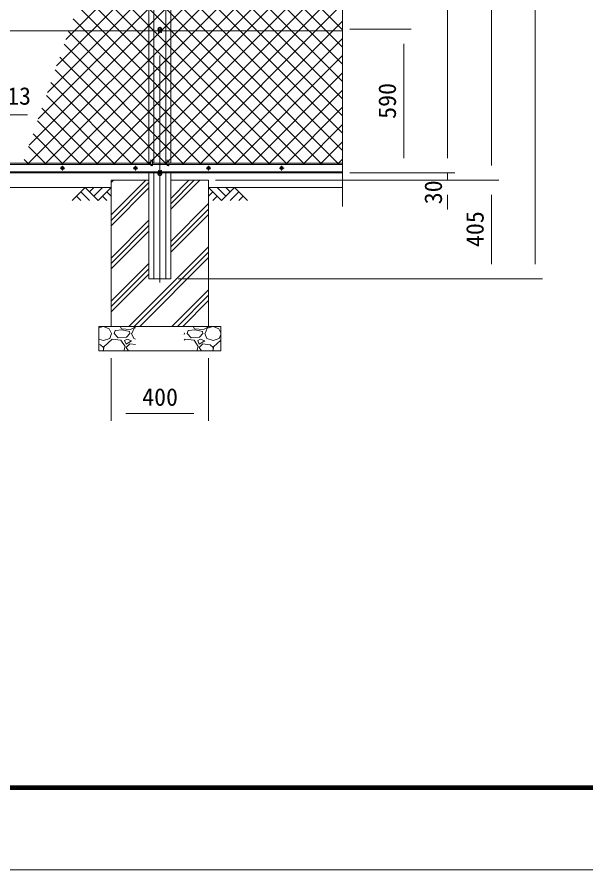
# Model space of a CAD drawing. Units: millimetres, scale not verified. Extents: x -6300 to 6300, y -4455 to 4455.
# Drawn here: x -3164 to -828, y -4455 to -956 of the extents above; entities that cross this region are included whole.
import ezdxf
from ezdxf.enums import TextEntityAlignment as Align

# ---------------------------------------------------------------- set-up
doc = ezdxf.new("R2010")
doc.units = ezdxf.units.MM
doc.header["$LTSCALE"] = 30
doc.linetypes.add('USER1', pattern=[50.8, 31.75, -6.35, 6.35, -6.35])
for name, color, linetype, lineweight in [('0-0_D-STR3', 3, 'Continuous', 13), ('0-1_D-STR1', 1, 'Continuous', 18), ('0-2_D-BMK', 2, 'USER1', 13), ('0-3_D-STR2', 7, 'Continuous', 9), ('0-4_D-STR-DIM', 7, 'Continuous', 9), ('0-7_D-STR-TXT', 7, 'Continuous', 9), ('0-8_D-BGD', 7, 'Continuous', 9), ('0-9_D-STR4', 7, 'Continuous', 9), ('0-A_D-DCR-HCH', 7, 'Continuous', 9), ('0-B_D-TTL', 7, 'Continuous', 9)]:
    doc.layers.add(name, color=color, linetype=linetype, lineweight=lineweight)
doc.styles.add('ＭＳ ゴシック', font='')
doc.styles.get('ＭＳ ゴシック').set_extended_font_data('MS Gothic')

msp = doc.modelspace()

# ---------------------------------------------------------------- linework, layer by layer
at = {"layer": '0-0_D-STR3'}
for p, q in [((-1827.46, -1011.75), (-5327.46, -1011.75)), ((-2577.46, -997.5), (-2583.96, -1001.25)), ((-2583.96, -1001.25), (-2583.96, -1008.75)), ((-2583.96, -1008.75), (-2577.46, -1012.51)), ((-2583.71, -1008.9), (-2583.71, -1019)), ((-2581.71, -1010.05), (-2581.71, -1019)), ((-2570.96, -1001.25), (-2577.46, -997.5)), ((-2577.46, -1012.51), (-2570.96, -1008.75)), ((-2573.21, -1010.05), (-2573.21, -1019)), ((-2571.21, -1008.9), (-2571.21, -1019)), ((-2570.96, -1008.75), (-2570.96, -1001.25)), ((-2583.71, -1019), (-2581.71, -1019)), ((-2573.21, -1019), (-2571.21, -1019)), ((-1827.46, -1560), (-4540.84, -1560)), ((-2583.71, -1590), (-4571.21, -1590)), ((-2577.46, -1591.99), (-2583.96, -1595.75)), ((-2583.96, -1595.75), (-2583.96, -1603.25)), ((-2583.96, -1603.25), (-2577.46, -1607.01)), ((-2583.71, -1595.6), (-2583.71, -1585.5)), ((-2583.71, -1585.5), (-2581.71, -1585.5)), ((-2581.71, -1594.45), (-2581.71, -1585.5)), ((-2573.21, -1590), (-2581.71, -1590)), ((-2570.96, -1595.75), (-2577.46, -1591.99)), ((-2577.46, -1607.01), (-2570.96, -1603.25)), ((-2573.21, -1594.45), (-2573.21, -1585.5)), ((-2573.21, -1585.5), (-2571.21, -1585.5)), ((-2571.21, -1595.6), (-2571.21, -1585.5)), ((-1827.46, -1590), (-2571.21, -1590)), ((-2570.96, -1603.25), (-2570.96, -1595.75))]:
    msp.add_line(p, q, dxfattribs=at)
for points in [[(-2977.46, -1569.25), (-2982.44, -1572.13), (-2982.44, -1577.88), (-2977.46, -1580.75), (-2972.48, -1577.88), (-2972.48, -1572.13)], [(-2677.46, -1569.25), (-2682.44, -1572.13), (-2682.44, -1577.88), (-2677.46, -1580.75), (-2672.48, -1577.88), (-2672.48, -1572.13)], [(-2377.46, -1569.25), (-2382.44, -1572.13), (-2382.44, -1577.88), (-2377.46, -1580.75), (-2372.48, -1577.88), (-2372.48, -1572.13)], [(-2077.46, -1569.25), (-2082.44, -1572.13), (-2082.44, -1577.88), (-2077.46, -1580.75), (-2072.48, -1577.88), (-2072.48, -1572.13)]]:
    msp.add_lwpolyline(points, close=True, dxfattribs=at)
for centre, radius in [((-2577.46, -1005), 6.25), ((-2977.46, -1575), 6.5), ((-2977.46, -1575), 4.98), ((-2677.46, -1575), 6.5), ((-2677.46, -1575), 4.98), ((-2377.46, -1575), 6.5), ((-2377.46, -1575), 4.98), ((-2077.46, -1575), 6.5), ((-2077.46, -1575), 4.98), ((-2577.46, -1599.5), 6.25)]:
    msp.add_circle(centre, radius, dxfattribs=at)
at = {"layer": '0-1_D-STR1'}
for p, q in [((-2622.46, -1555), (-2622.46, 1865)), ((-2602.46, -1555), (-2602.46, 1865)), ((-2552.46, -1555), (-2552.46, 1865)), ((-2532.46, -1555), (-2532.46, 1865)), ((-4540.67, -1555), (-2614.25, -1555)), ((-2613.96, -1563.38), (-2614.71, -1541.88)), ((-2607.96, -1563.38), (-2607.21, -1541.88)), ((-2607.67, -1555), (-2547.25, -1555)), ((-2546.96, -1563.38), (-2547.71, -1541.88)), ((-2540.96, -1563.38), (-2540.21, -1541.88)), ((-2540.67, -1555), (-1827.46, -1555)), ((-1827.46, -1592), (-5327.46, -1592)), ((-2583.71, -1595), (-4571.21, -1595)), ((-2622.46, -2030), (-2622.46, -1595)), ((-2602.46, -2030), (-2602.46, -1595)), ((-1827.46, -1595), (-2571.21, -1595)), ((-2552.46, -2030), (-2552.46, -1595)), ((-2532.46, -2030), (-2532.46, -1595)), ((-2622.46, -2030), (-2532.46, -2030))]:
    msp.add_line(p, q, dxfattribs=at)
for centre in [(-2610.96, -1562.13), (-2543.96, -1562.13)]:
    msp.add_arc(centre, 3.25, 202.61986, 337.38014, dxfattribs=at)
at = {"layer": '0-2_D-BMK'}
for p, q in [((-2577.46, 1935), (-2577.46, -2045)), ((-2567.46, -1005), (-2587.46, -1005)), ((-2977.46, -1565.33), (-2977.46, -1584.67)), ((-2677.46, -1565.33), (-2677.46, -1584.67)), ((-2377.46, -1565.33), (-2377.46, -1584.67)), ((-2077.46, -1565.33), (-2077.46, -1584.67)), ((-2967.79, -1575), (-2987.13, -1575)), ((-2667.79, -1575), (-2687.13, -1575)), ((-2567.46, -1599.5), (-2587.46, -1599.5)), ((-2367.79, -1575), (-2387.13, -1575)), ((-2067.79, -1575), (-2087.13, -1575))]:
    msp.add_line(p, q, dxfattribs=at)
at = {"layer": '0-3_D-STR2'}
for p, q in [((-2963.37, -1047.66), (-1827.46, 88.25)), ((-3001.11, -1156.11), (-1827.46, 17.54)), ((-3038.84, -1264.55), (-1827.46, -53.17)), ((-3076.58, -1373), (-1827.46, -123.88)), ((-3114.31, -1481.44), (-1827.46, -194.59)), ((-1827.46, -1007.94), (-2659.89, -175.51)), ((-1827.46, -1078.65), (-2678.15, -227.97)), ((-3122.16, -1560), (-1827.46, -265.3)), ((-1827.46, -1149.36), (-2696.4, -280.42)), ((-3051.45, -1560), (-1827.46, -336.02)), ((-1827.46, -1220.07), (-2714.65, -332.88)), ((-2980.74, -1560), (-1827.46, -406.73)), ((-1827.46, -1290.79), (-2732.91, -385.34)), ((-1827.46, -1361.5), (-2751.16, -437.8)), ((-2910.03, -1560), (-1827.46, -477.44)), ((-1827.46, -1432.21), (-2769.41, -490.25)), ((-2839.31, -1560), (-1827.46, -548.15)), ((-1827.46, -1502.92), (-2787.67, -542.71)), ((-1841.09, -1560), (-2805.92, -595.17)), ((-2768.6, -1560), (-1827.46, -618.86)), ((-1911.8, -1560), (-2824.17, -647.63)), ((-2697.89, -1560), (-1827.46, -689.57)), ((-1982.51, -1560), (-2842.43, -700.08)), ((-2053.22, -1560), (-2860.68, -752.54)), ((-2627.18, -1560), (-1827.46, -760.28)), ((-2123.93, -1560), (-2878.93, -805)), ((-2556.47, -1560), (-1827.46, -830.99)), ((-2194.64, -1560), (-2897.19, -857.46)), ((-2485.76, -1560), (-1827.46, -901.7)), ((-2265.35, -1560), (-2915.44, -909.91)), ((-2336.06, -1560), (-2933.69, -962.37)), ((-2415.05, -1560), (-1827.46, -972.41)), ((-2406.77, -1560), (-2951.95, -1014.83)), ((-2344.34, -1560), (-1827.46, -1043.12)), ((-2477.49, -1560), (-2970.2, -1067.29)), ((-2548.2, -1560), (-2988.45, -1119.74)), ((-2273.63, -1560), (-1827.46, -1113.83)), ((-2618.91, -1560), (-3006.71, -1172.2)), ((-2202.92, -1560), (-1827.46, -1184.54)), ((-2689.62, -1560), (-3024.96, -1224.66)), ((-2132.21, -1560), (-1827.46, -1255.25)), ((-2760.33, -1560), (-3043.21, -1277.12)), ((-2831.04, -1560), (-3061.47, -1329.57)), ((-2061.5, -1560), (-1827.46, -1325.96)), ((-2901.75, -1560), (-3079.72, -1382.03)), ((-1990.79, -1560), (-1827.46, -1396.68)), ((-2972.46, -1560), (-3097.97, -1434.49)), ((-1920.08, -1560), (-1827.46, -1467.39)), ((-3043.17, -1560), (-3116.23, -1486.95)), ((-3113.88, -1560), (-3134.48, -1539.4)), ((-1849.37, -1560), (-1827.46, -1538.1))]:
    msp.add_line(p, q, dxfattribs=at)
at = {"layer": '0-4_D-STR-DIM'}
for p, q in [((-1036.41, -1970), (-1036.41, 1860)), ((-1396.41, 1845), (-1396.41, -1535)), ((-1216.41, 1845), (-1216.41, -1565)), ((-1827.46, -682.08), (-1827.46, -1732.31)), ((-1797.46, -1005), (-1546.41, -1005)), ((-1797.46, -1005), (-1546.41, -1005)), ((-1576.41, -1535), (-1576.41, -1065)), ((-1396.41, -1535), (-1396.41, -1475)), ((-1797.46, -1595), (-1546.41, -1595)), ((-1797.46, -1595), (-1366.41, -1595)), ((-1797.46, -1595), (-1366.41, -1595)), ((-1396.41, -1595), (-1396.41, -1625)), ((-2349.69, -1625), (-1186.41, -1625)), ((-2347.46, -1625), (-1366.41, -1625)), ((-2347.46, -1625), (-1186.41, -1625)), ((-1396.41, -1685), (-1396.41, -1745)), ((-1216.41, -1685), (-1216.41, -1970)), ((-2502.46, -2030), (-1186.41, -2030)), ((-2502.46, -2030), (-1006.41, -2030)), ((-2777.46, -2355), (-2777.46, -2612.32)), ((-2377.46, -2355), (-2377.46, -2612.32)), ((-2717.46, -2582.32), (-2437.46, -2582.32))]:
    msp.add_line(p, q, dxfattribs=at)
at = {"layer": '0-7_D-STR-TXT'}
msp.add_lwpolyline([(-3120.93, -1357.35), (-4165.46, -1357.35), (-4231.76, -1575.21)], dxfattribs=at)
at = {"layer": '0-8_D-BGD'}
for p, q in [((-2777.46, -1655), (-4377.46, -1655)), ((-2377.46, -1655), (-1827.46, -1655))]:
    msp.add_line(p, q, dxfattribs=at)
at = {"layer": '0-9_D-STR4'}
for p, q in [((-2777.46, -1625), (-2777.46, -2225)), ((-2622.46, -1625), (-2777.46, -1625)), ((-2377.46, -1625), (-2532.46, -1625)), ((-2377.46, -1625), (-2377.46, -2225)), ((-2327.46, -2225), (-2827.46, -2225)), ((-2827.46, -2225), (-2827.46, -2325)), ((-2327.46, -2225), (-2327.46, -2325)), ((-2827.46, -2325), (-2327.46, -2325))]:
    msp.add_line(p, q, dxfattribs=at)
at = {"layer": '0-A_D-DCR-HCH'}
for p, q in [((-2777.46, -1635.01), (-2767.45, -1625)), ((-2777.46, -1767.59), (-2634.87, -1625)), ((-2777.46, -1789.69), (-2622.46, -1634.69)), ((-2532.46, -1743.56), (-2413.9, -1625)), ((-2532.46, -1721.46), (-2436, -1625)), ((-2532.46, -1699.37), (-2458.09, -1625)), ((-2883.89, -1655), (-2937.1, -1708.21)), ((-2901.62, -1672.74), (-2865.99, -1708.21)), ((-2883.89, -1655), (-2830.67, -1708.21)), ((-2866.15, -1672.74), (-2848.41, -1655)), ((-2848.41, -1690.47), (-2812.94, -1655)), ((-2830.67, -1708.21), (-2777.46, -1655)), ((-2795.2, -1672.74), (-2777.46, -1690.39)), ((-2777.46, -1811.78), (-2622.46, -1656.78)), ((-2324.25, -1708.21), (-2377.46, -1655)), ((-2359.72, -1672.74), (-2377.46, -1690.39)), ((-2306.51, -1690.47), (-2341.99, -1655)), ((-2271.04, -1655), (-2324.25, -1708.21)), ((-2288.68, -1672.83), (-2306.51, -1655)), ((-2253.3, -1672.74), (-2288.94, -1708.21)), ((-2271.04, -1655), (-2217.83, -1708.21)), ((-2919.36, -1690.47), (-2901.54, -1708.21)), ((-2812.94, -1690.47), (-2795.12, -1708.21)), ((-2341.99, -1690.47), (-2359.81, -1708.21)), ((-2235.56, -1690.47), (-2253.38, -1708.21)), ((-2532.46, -1876.14), (-2377.46, -1721.14)), ((-2532.46, -1898.24), (-2377.46, -1743.24)), ((-2532.46, -1920.34), (-2377.46, -1765.34)), ((-2777.46, -1944.37), (-2622.46, -1789.37)), ((-2777.46, -1966.46), (-2622.46, -1811.46)), ((-2777.46, -1988.56), (-2622.46, -1833.56)), ((-2704.54, -2225), (-2377.46, -1897.92)), ((-2682.44, -2225), (-2377.46, -1920.02)), ((-2660.35, -2225), (-2377.46, -1942.11)), ((-2777.46, -2121.14), (-2622.46, -1966.14)), ((-2777.46, -2143.24), (-2622.46, -1988.24)), ((-2777.46, -2165.34), (-2622.46, -2010.34)), ((-2527.76, -2225), (-2377.46, -2074.7)), ((-2505.67, -2225), (-2377.46, -2096.79)), ((-2483.57, -2225), (-2377.46, -2118.89)), ((-2824.65, -2225), (-2827.46, -2226.47)), ((-2827.46, -2231), (-2808.99, -2225.23)), ((-2808.99, -2225.23), (-2784.99, -2234.23)), ((-2784.99, -2234.23), (-2775.99, -2253.73)), ((-2732.49, -2238.73), (-2760.99, -2241.73)), ((-2735.49, -2234.23), (-2740.87, -2225)), ((-2697.99, -2237.23), (-2735.49, -2234.23)), ((-2702.49, -2246.23), (-2732.49, -2238.73)), ((-2677.46, -2226.47), (-2697.99, -2237.23)), ((-2691.99, -2253.73), (-2682.99, -2232.73)), ((-2682.99, -2232.73), (-2677.46, -2231)), ((-2432.49, -2238.73), (-2460.99, -2241.73)), ((-2435.49, -2234.23), (-2440.87, -2225)), ((-2397.99, -2237.23), (-2435.49, -2234.23)), ((-2402.49, -2246.23), (-2432.49, -2238.73)), ((-2374.65, -2225), (-2397.99, -2237.23)), ((-2391.99, -2253.73), (-2382.99, -2232.73)), ((-2382.99, -2232.73), (-2358.99, -2225.23)), ((-2358.99, -2225.23), (-2334.99, -2234.23)), ((-2334.99, -2234.23), (-2327.46, -2250.54)), ((-2783.49, -2274.73), (-2775.99, -2253.73)), ((-2765.49, -2253.73), (-2760.99, -2241.73)), ((-2748.99, -2271.73), (-2765.49, -2253.73)), ((-2714.49, -2268.73), (-2748.99, -2271.73)), ((-2700.99, -2253.73), (-2714.49, -2268.73)), ((-2700.99, -2253.73), (-2702.49, -2246.23)), ((-2693.49, -2253.73), (-2684.49, -2274.73)), ((-2477.46, -2250.54), (-2475.99, -2253.73)), ((-2477.46, -2257.85), (-2475.99, -2253.73)), ((-2465.49, -2253.73), (-2460.99, -2241.73)), ((-2448.99, -2271.73), (-2465.49, -2253.73)), ((-2414.49, -2268.73), (-2448.99, -2271.73)), ((-2400.99, -2253.73), (-2414.49, -2268.73)), ((-2400.99, -2253.73), (-2402.49, -2246.23)), ((-2393.49, -2253.73), (-2384.49, -2274.73)), ((-2333.49, -2274.73), (-2327.46, -2257.85)), ((-2827.46, -2276.79), (-2808.99, -2282.23)), ((-2820.99, -2300.23), (-2827.46, -2299.26)), ((-2808.99, -2310.73), (-2820.99, -2300.23)), ((-2808.99, -2282.23), (-2783.49, -2274.73)), ((-2807.49, -2309.23), (-2808.24, -2325)), ((-2772.99, -2277.73), (-2807.49, -2309.23)), ((-2736.99, -2280.73), (-2772.99, -2277.73)), ((-2720.49, -2307.73), (-2736.99, -2280.73)), ((-2726.02, -2325), (-2720.49, -2307.73)), ((-2711.49, -2277.73), (-2721.99, -2282.23)), ((-2721.99, -2282.23), (-2715.99, -2297.23)), ((-2715.99, -2297.23), (-2693.49, -2283.73)), ((-2700.99, -2295.73), (-2715.99, -2310.73)), ((-2693.49, -2283.73), (-2711.49, -2277.73)), ((-2677.46, -2299.26), (-2700.99, -2295.73)), ((-2684.49, -2274.73), (-2677.46, -2276.79)), ((-2472.99, -2277.73), (-2477.46, -2281.81)), ((-2436.99, -2280.73), (-2472.99, -2277.73)), ((-2420.49, -2307.73), (-2436.99, -2280.73)), ((-2426.02, -2325), (-2420.49, -2307.73)), ((-2411.49, -2277.73), (-2421.99, -2282.23)), ((-2421.99, -2282.23), (-2415.99, -2297.23)), ((-2415.99, -2297.23), (-2393.49, -2283.73)), ((-2400.99, -2295.73), (-2415.99, -2310.73)), ((-2393.49, -2283.73), (-2411.49, -2277.73)), ((-2370.99, -2300.23), (-2400.99, -2295.73)), ((-2384.49, -2274.73), (-2358.99, -2282.23)), ((-2358.99, -2310.73), (-2370.99, -2300.23)), ((-2358.99, -2282.23), (-2333.49, -2274.73)), ((-2357.49, -2309.23), (-2358.24, -2325)), ((-2327.46, -2281.81), (-2357.49, -2309.23)), ((-2811.92, -2325), (-2808.99, -2319.73)), ((-2808.99, -2319.73), (-2808.99, -2310.73)), ((-2715.99, -2310.73), (-2706.48, -2325)), ((-2415.99, -2310.73), (-2406.48, -2325)), ((-2361.92, -2325), (-2358.99, -2319.73)), ((-2358.99, -2319.73), (-2358.99, -2310.73))]:
    msp.add_line(p, q, dxfattribs=at)
at = {"layer": '0-B_D-TTL', "color": 2, "lineweight": 18}
msp.add_lwpolyline([(-6300, 4455), (6300, 4455), (6300, -4455), (-6300, -4455)], close=True, dxfattribs=at)
at = {"layer": '0-B_D-TTL'}
for points in [[(-5895, 4125), (5895, 4125), (5895, -4125), (-5895, -4125)], [(-5891.25, 4121.25), (5891.25, 4121.25), (5891.25, -4121.25), (-5891.25, -4121.25)], [(-5887.5, 4117.5), (5887.5, 4117.5), (5887.5, -4117.5), (-5887.5, -4117.5)], [(-5883.75, 4113.75), (5883.75, 4113.75), (5883.75, -4113.75), (-5883.75, -4113.75)], [(-5880, 4110), (5880, 4110), (5880, -4110), (-5880, -4110)]]:
    msp.add_lwpolyline(points, close=True, dxfattribs=at)

# ---------------------------------------------------------------- texts
at = {"layer": '0-4_D-STR-DIM', "style": 'ＭＳ ゴシック'}
for s, p in [('590', (-1586.54, -1373.31)), ('30', (-1397.55, -1723.73)), ('405', (-1226.54, -1899.28))]:
    msp.add_text(s, height=72.14, rotation=90, dxfattribs=at).set_placement(p, align=Align.BOTTOM_LEFT)
msp.add_text('400', height=72.14, dxfattribs=at).set_placement((-2650.21, -2572.19), align=Align.BOTTOM_LEFT)
at = {"layer": '0-7_D-STR-TXT', "style": 'ＭＳ ゴシック'}
msp.add_text('ネットホルダー 30x13', height=72.14, dxfattribs=at).set_placement((-4089.83, -1336.95), align=Align.BOTTOM_LEFT)

doc.saveas('drawing.dxf')
